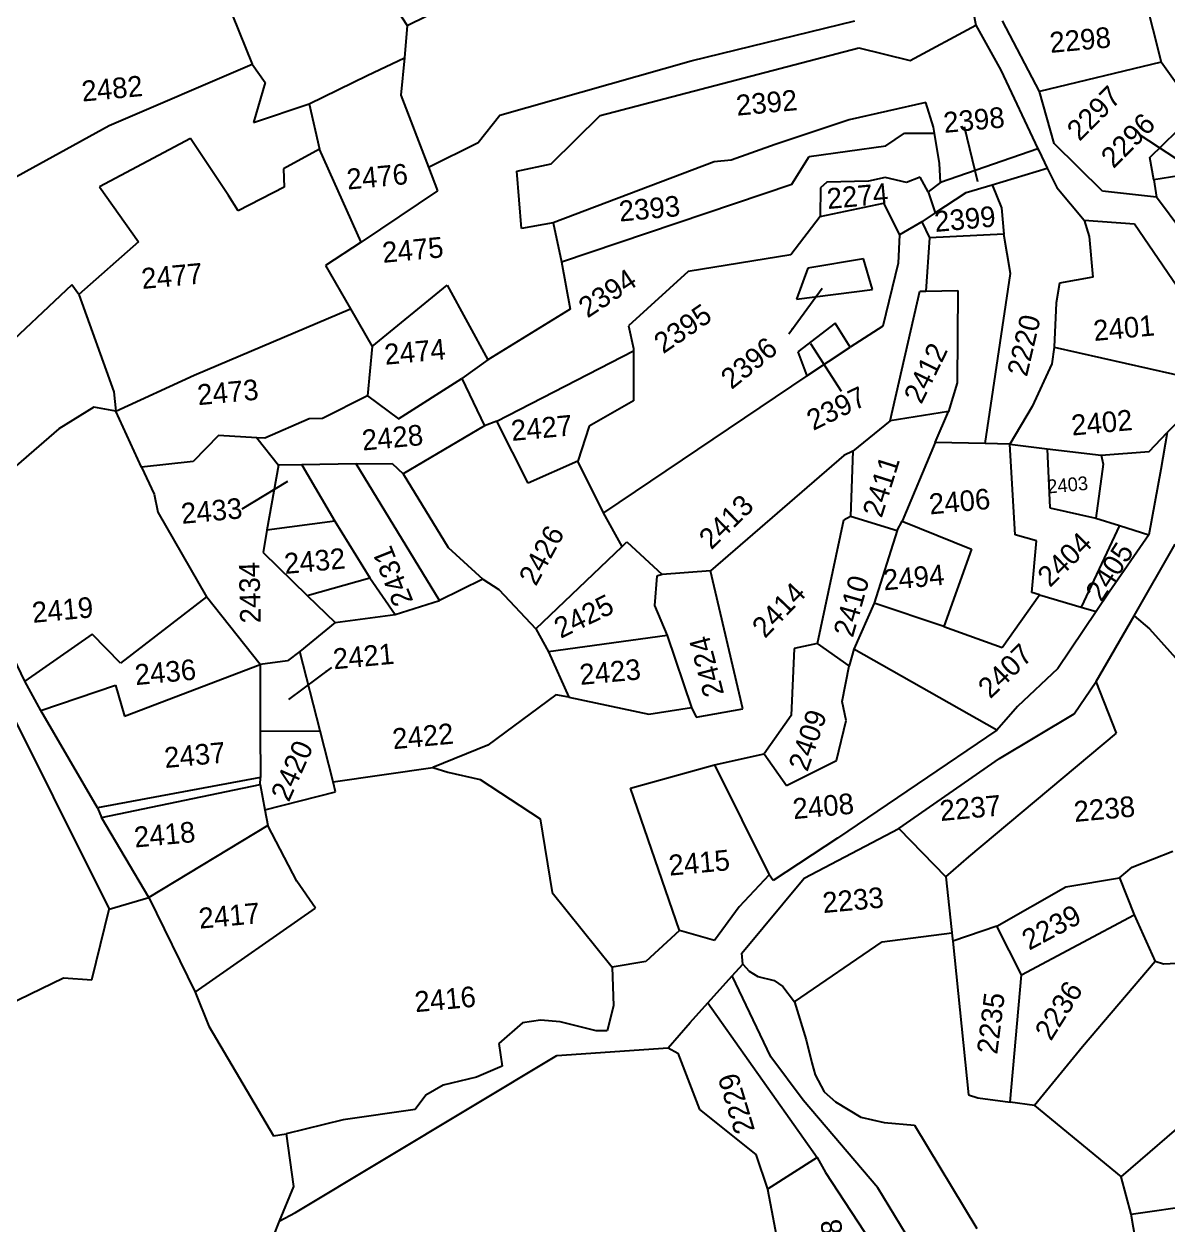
# Model space of a CAD drawing. Header units: metres. Extents: x 277585 to 230369286191, y 2057030 to 115415464409.
# Drawn here: x 278152.8 to 278559, y 2059134.9 to 2059561.3 of the extents above; entities that cross this region are included whole.
import ezdxf

# ---------------------------------------------------------------- set-up
doc = ezdxf.new("R2010")
doc.units = ezdxf.units.M
doc.header["$MEASUREMENT"] = 0
for name, color, linetype in [('POLY_PARCEL', 6, 'Continuous'), ('POLY_ROAD', 30, 'Continuous'), ('TEXT_PARCEL', 7, 'Continuous')]:
    doc.layers.add(name, color=color, linetype=linetype)
doc.styles.add('TEXT_MAP', font='', dxfattribs={"height": 1.8})
doc.styles.get('TEXT_MAP').set_extended_font_data('Kruti Dev 050')
doc.dimstyles.get("Standard").update_dxf_attribs({"dimtxt": 0.18, "dimasz": 0.18, "dimexe": 0.18, "dimexo": 0.0625, "dimgap": 0.09, "dimtad": 0, "dimtih": 1, "dimtoh": 1, "dimdec": 4, "dimzin": 0, "dimdsep": 46, "dimtxsty": 'Standard', "dimcen": 0.09, "dimadec": 0, "dimazin": 0, "dimtfac": 1, "dimtdec": 4, "dimtofl": 0, "dimtmove": 0, "dimatfit": 3, "dimfxl": 1, "dimtolj": 1, "dimtzin": 0, "dimarcsym": 0})

msp = doc.modelspace()

# ---------------------------------------------------------------- linework, layer by layer
at = {"layer": 'POLY_PARCEL'}
for p, q in [((278549.13, 2059577.52), (278556.64, 2059547.67)), ((278288.89, 2059560.7), (278319.14, 2059575.72)), ((278226.9, 2059564.31), (278233.84, 2059547)), ((278285.6, 2059565.81), (278288.89, 2059560.7)), ((278288.89, 2059560.7), (278287.98, 2059549.27)), ((278389.7, 2059548.18), (278447.86, 2059562.36)), ((278467.45, 2059548.35), (278490.82, 2059560.85)), ((278357.37, 2059528.84), (278449.24, 2059552.75)), ((278449.24, 2059552.75), (278467.45, 2059548.35)), ((278183.11, 2059525.18), (278233.84, 2059547)), ((278233.84, 2059547), (278238.45, 2059540.52)), ((278274.74, 2059542.95), (278287.98, 2059549.27)), ((278287.98, 2059549.27), (278286.67, 2059536.05)), ((278321.77, 2059528.93), (278389.7, 2059548.18)), ((278556.64, 2059547.67), (278513.43, 2059537.34)), ((278563.75, 2059537.78), (278556.64, 2059547.67)), ((278254.08, 2059532.89), (278274.74, 2059542.95)), ((278238.45, 2059540.52), (278234.31, 2059526.32)), ((278286.67, 2059536.05), (278296.44, 2059510.43)), ((278234.31, 2059526.32), (278254.08, 2059532.89)), ((278254.08, 2059532.89), (278257.76, 2059516.86)), ((278472.99, 2059533.43), (278445.77, 2059527.24)), ((278475.75, 2059524.67), (278472.99, 2059533.43)), ((278142.93, 2059503.25), (278183.11, 2059525.18)), ((278314.15, 2059519.21), (278321.77, 2059528.93)), ((278339.96, 2059511.62), (278357.37, 2059528.84)), ((278445.77, 2059527.24), (278419.53, 2059518.46)), ((278552.52, 2059513.82), (278566.86, 2059527.89)), ((278458.82, 2059517.98), (278465.47, 2059522.5)), ((278465.47, 2059522.5), (278476.11, 2059522.56)), ((278476.11, 2059522.56), (278475.75, 2059524.67)), ((278477.93, 2059511.72), (278476.11, 2059522.56)), ((278211.92, 2059520.59), (278179.68, 2059503.4)), ((278225.45, 2059500.39), (278211.92, 2059520.59)), ((278257.76, 2059516.86), (278244.94, 2059509.85)), ((278272.61, 2059483.82), (278257.76, 2059516.86)), ((278296.44, 2059510.43), (278314.15, 2059519.21)), ((278419.53, 2059518.46), (278403.96, 2059512.87)), ((278431.63, 2059514.23), (278458.82, 2059517.98)), ((278512.81, 2059516.93), (278478.27, 2059504.96)), ((278397.92, 2059512.31), (278340.7, 2059490.65)), ((278403.96, 2059512.87), (278397.92, 2059512.31)), ((278425.47, 2059504.4), (278431.63, 2059514.23)), ((278553.98, 2059505.95), (278552.52, 2059513.82)), ((278244.94, 2059509.85), (278245.19, 2059503.32)), ((278296.44, 2059510.43), (278299.67, 2059501.98)), ((278327.77, 2059509.03), (278339.96, 2059511.62)), ((278329.42, 2059488.71), (278327.77, 2059509.03)), ((278478.27, 2059504.96), (278477.93, 2059511.72)), ((278496.55, 2059504.11), (278516.15, 2059510.14)), ((278343.7, 2059476.8), (278425.47, 2059504.4)), ((278437.84, 2059505.06), (278435.59, 2059503.14)), ((278452.68, 2059505.47), (278437.84, 2059505.06)), ((278458.65, 2059506.76), (278452.68, 2059505.47)), ((278466.13, 2059505.02), (278458.65, 2059506.76)), ((278471.07, 2059506.94), (278466.13, 2059505.02)), ((278473.85, 2059501.63), (278471.07, 2059506.94)), ((278478.27, 2059504.96), (278473.85, 2059501.63)), ((278487.33, 2059501.44), (278496.55, 2059504.11)), ((278496.55, 2059504.11), (278499.85, 2059496.05)), ((278565.82, 2059507.78), (278553.98, 2059505.95)), ((278553.98, 2059505.95), (278554.93, 2059499.78)), ((278179.68, 2059503.4), (278193.5, 2059483.96)), ((278228.87, 2059494.89), (278225.45, 2059500.39)), ((278245.19, 2059503.32), (278228.87, 2059494.89)), ((278299.67, 2059501.98), (278272.61, 2059483.82)), ((278435.59, 2059503.14), (278435.56, 2059492.91)), ((278473.85, 2059501.63), (278476.36, 2059494.23)), ((278476.36, 2059494.23), (278487.33, 2059501.44)), ((278435.56, 2059492.91), (278458.03, 2059497.68)), ((278458.03, 2059497.68), (278463.72, 2059486.45)), ((278499.85, 2059496.05), (278500.72, 2059486.68)), ((278435.56, 2059492.91), (278425.13, 2059479.27)), ((278471.57, 2059491.08), (278463.72, 2059486.45)), ((278476.36, 2059494.23), (278471.57, 2059491.08)), ((278471.57, 2059491.08), (278474.28, 2059485.31)), ((278529.27, 2059491.65), (278531, 2059485.86)), ((278340.7, 2059490.65), (278329.42, 2059488.71)), ((278340.7, 2059490.65), (278343.7, 2059476.8)), ((278193.5, 2059483.96), (278172.31, 2059465.25)), ((278272.61, 2059483.82), (278259.91, 2059475.48)), ((278463.72, 2059486.45), (278463.19, 2059476.41)), ((278474.28, 2059485.31), (278473.08, 2059466.47)), ((278500.72, 2059486.68), (278474.28, 2059485.31)), ((278503.11, 2059472.72), (278500.72, 2059486.68)), ((278531, 2059485.86), (278532.34, 2059471.44)), ((278425.13, 2059479.27), (278388.62, 2059473.43)), ((278259.91, 2059475.48), (278268.72, 2059460.18)), ((278343.7, 2059476.8), (278346.73, 2059460.02)), ((278431.18, 2059474.64), (278427.09, 2059463.54)), ((278450.86, 2059477.94), (278431.18, 2059474.64)), ((278454.07, 2059467.03), (278450.86, 2059477.94)), ((278463.19, 2059476.41), (278457.72, 2059453.97)), ((278388.62, 2059473.43), (278367.5, 2059454.16)), ((278494.11, 2059412.34), (278503.11, 2059472.72)), ((278532.34, 2059471.44), (278520.54, 2059469.25)), ((278169.81, 2059468.66), (278114.87, 2059417.07)), ((278172.31, 2059465.25), (278169.81, 2059468.66)), ((278276.4, 2059446.83), (278303.12, 2059468.53)), ((278303.12, 2059468.53), (278317.47, 2059442.02)), ((278427.09, 2059463.54), (278454.07, 2059467.03)), ((278460.32, 2059420.35), (278470.94, 2059466.45)), ((278470.94, 2059466.45), (278473.08, 2059466.47)), ((278473.08, 2059466.47), (278484.39, 2059466.61)), ((278484.39, 2059466.61), (278484.17, 2059433.85)), ((278520.54, 2059469.25), (278519.37, 2059462.23)), ((278172.31, 2059465.25), (278184.75, 2059430.65)), ((278519.37, 2059462.23), (278518.65, 2059446.52)), ((278213.31, 2059436.59), (278268.72, 2059460.18)), ((278268.72, 2059460.18), (278276.4, 2059446.83)), ((278346.73, 2059460.02), (278317.47, 2059442.02)), ((278367.5, 2059454.16), (278369.24, 2059446.04)), ((278440.8, 2059455.07), (278427.62, 2059444.83)), ((278446.22, 2059446.56), (278440.8, 2059455.07)), ((278457.72, 2059453.97), (278446.22, 2059446.56)), ((278276.4, 2059446.83), (278274.77, 2059429.22)), ((278320.73, 2059420.21), (278369.24, 2059445.25)), ((278369.24, 2059446.04), (278369.24, 2059445.25)), ((278369.24, 2059445.25), (278369.25, 2059427.53)), ((278427.62, 2059444.83), (278430.84, 2059436.36)), ((278430.84, 2059436.36), (278446.22, 2059446.56)), ((278518.65, 2059446.52), (278517.75, 2059440.62)), ((278518.65, 2059446.52), (278572.59, 2059434.41)), ((278317.47, 2059442.02), (278308.25, 2059435.43)), ((278517.75, 2059440.62), (278510.79, 2059425.42)), ((278185.39, 2059423.8), (278213.31, 2059436.59)), ((278430.84, 2059436.36), (278358.59, 2059387.7)), ((278285.83, 2059421.05), (278308.25, 2059435.43)), ((278308.25, 2059435.43), (278316.38, 2059418.57)), ((278484.17, 2059433.85), (278481.11, 2059423.74)), ((278184.75, 2059430.65), (278185.39, 2059423.8)), ((278274.77, 2059429.22), (278258.78, 2059421.18)), ((278274.77, 2059429.22), (278285.83, 2059421.05)), ((278369.25, 2059427.53), (278353.52, 2059418.51)), ((278177.61, 2059425.26), (278165.22, 2059417.56)), ((278185.39, 2059423.8), (278177.61, 2059425.26)), ((278194.52, 2059403.92), (278185.39, 2059423.8)), ((278481.11, 2059423.74), (278460.32, 2059420.35)), ((278476.31, 2059412.75), (278481.11, 2059423.74)), ((278510.79, 2059425.42), (278502.9, 2059412.14)), ((278254.05, 2059421.11), (278238.32, 2059414.19)), ((278258.78, 2059421.18), (278254.05, 2059421.11)), ((278316.38, 2059418.57), (278287.5, 2059401.55)), ((278320.73, 2059420.21), (278316.38, 2059418.57)), ((278331.79, 2059398.31), (278320.73, 2059420.21)), ((278353.52, 2059418.51), (278349.5, 2059406.1)), ((278460.32, 2059420.35), (278447.17, 2059409.56)), ((278165.22, 2059417.56), (278126.26, 2059383.88)), ((278221.85, 2059415.2), (278212.88, 2059406)), ((278235.5, 2059414.36), (278221.85, 2059415.2)), ((278235.5, 2059414.36), (278243.18, 2059404.69)), ((278238.32, 2059414.19), (278235.5, 2059414.36)), ((278552.28, 2059409.47), (278558.74, 2059416.29)), ((278476.31, 2059412.75), (278464.6, 2059384.75)), ((278494.11, 2059412.34), (278476.31, 2059412.75)), ((278502.9, 2059412.14), (278494.11, 2059412.34)), ((278504.81, 2059379.95), (278502.9, 2059412.14)), ((278502.9, 2059412.14), (278516.15, 2059410.47)), ((278516.15, 2059410.47), (278517.02, 2059389.45)), ((278516.15, 2059410.47), (278535.29, 2059408.25)), ((278212.88, 2059406), (278194.52, 2059403.92)), ((278349.5, 2059406.1), (278331.79, 2059398.31)), ((278358.59, 2059387.7), (278349.5, 2059406.1)), ((278443.9, 2059408.05), (278396.56, 2059367.08)), ((278447.17, 2059409.56), (278443.9, 2059408.05)), ((278447.17, 2059409.56), (278446.33, 2059386.5)), ((278535.29, 2059408.25), (278552.28, 2059409.47)), ((278535.29, 2059408.25), (278535.95, 2059405.04)), ((278194.52, 2059403.92), (278199.01, 2059394.4)), ((278243.18, 2059404.69), (278239.11, 2059381.61)), ((278251.54, 2059404.75), (278243.18, 2059404.69)), ((278270.8, 2059405.09), (278251.54, 2059404.75)), ((278251.54, 2059404.75), (278263.23, 2059384.74)), ((278270.8, 2059405.09), (278283.53, 2059405.18)), ((278300.41, 2059356.6), (278270.8, 2059405.09)), ((278283.53, 2059405.18), (278287.5, 2059401.55)), ((278287.5, 2059401.55), (278303.41, 2059375.39)), ((278535.95, 2059405.04), (278533.37, 2059385.88)), ((278199.01, 2059394.4), (278200.34, 2059387.97)), ((278517.02, 2059389.45), (278533.37, 2059385.88)), ((278200.34, 2059387.97), (278217.69, 2059357.95)), ((278263.23, 2059384.74), (278239.11, 2059381.61)), ((278263.23, 2059384.74), (278275.65, 2059364.61)), ((278365.18, 2059375.82), (278358.59, 2059387.7)), ((278434.52, 2059341.39), (278443.91, 2059385.19)), ((278443.91, 2059385.19), (278446.33, 2059386.5)), ((278446.33, 2059386.5), (278462.91, 2059381.41)), ((278462.91, 2059381.41), (278464.6, 2059384.75)), ((278464.6, 2059384.75), (278489.27, 2059374.86)), ((278533.37, 2059385.88), (278541.79, 2059383.19)), ((278239.11, 2059381.61), (278237.7, 2059373.63)), ((278462.91, 2059381.41), (278454.67, 2059355.64)), ((278541.79, 2059383.19), (278528.16, 2059354.28)), ((278541.79, 2059383.19), (278552.2, 2059379.86)), ((278365.18, 2059375.82), (278366.92, 2059377.42)), ((278366.92, 2059377.42), (278379.48, 2059365.83)), ((278512.29, 2059377.74), (278504.81, 2059379.95)), ((278510.72, 2059359.4), (278512.29, 2059377.74)), ((278237.7, 2059373.63), (278253.34, 2059358.43)), ((278303.41, 2059375.39), (278315.73, 2059364.17)), ((278334.54, 2059346.52), (278365.18, 2059375.82)), ((278489.27, 2059374.86), (278479.45, 2059347.4)), ((278253.34, 2059358.43), (278275.65, 2059364.61)), ((278275.65, 2059364.61), (278284.63, 2059351.6)), ((278315.73, 2059364.17), (278300.41, 2059356.6)), ((278315.73, 2059364.17), (278321.38, 2059360.48)), ((278377.5, 2059365.18), (278376.67, 2059354.78)), ((278379.48, 2059365.83), (278377.5, 2059365.18)), ((278396.56, 2059367.08), (278379.48, 2059365.83)), ((278408.08, 2059318.19), (278396.56, 2059367.08)), ((278321.38, 2059360.48), (278334.54, 2059346.52)), ((278513.35, 2059358.56), (278510.72, 2059359.4)), ((278217.69, 2059357.95), (278187.13, 2059334.37)), ((278236.67, 2059333.89), (278217.69, 2059357.95)), ((278253.34, 2059358.43), (278263.31, 2059348.74)), ((278284.63, 2059351.6), (278300.41, 2059356.6)), ((278376.67, 2059354.78), (278381.23, 2059344.15)), ((278454.67, 2059355.64), (278447.45, 2059339.32)), ((278479.45, 2059347.4), (278454.67, 2059355.64)), ((278500.17, 2059339.87), (278513.35, 2059358.56)), ((278513.35, 2059358.56), (278528.16, 2059354.28)), ((278263.31, 2059348.74), (278284.63, 2059351.6)), ((278528.16, 2059354.28), (278533.54, 2059352.73)), ((278546.95, 2059351.15), (278552.42, 2059346.59)), ((278263.31, 2059348.74), (278250.8, 2059338.48)), ((278334.54, 2059346.52), (278339.1, 2059338.32)), ((278479.45, 2059347.4), (278500.17, 2059339.87)), ((278552.42, 2059346.59), (278566.85, 2059330.39)), ((278177.07, 2059344.7), (278153.11, 2059327.97)), ((278187.13, 2059334.37), (278177.07, 2059344.7)), ((278381.23, 2059344.15), (278339.1, 2059338.32)), ((278381.23, 2059344.15), (278389.89, 2059318.63)), ((278250.8, 2059338.48), (278246.38, 2059335.16)), ((278257.94, 2059310.38), (278250.8, 2059338.48)), ((278339.1, 2059338.32), (278346.25, 2059322.26)), ((278426.33, 2059339.54), (278425.26, 2059315.8)), ((278434.52, 2059341.39), (278426.33, 2059339.54)), ((278445.83, 2059333.35), (278434.52, 2059341.39)), ((278447.45, 2059339.32), (278445.83, 2059333.35)), ((278498.21, 2059310.53), (278447.45, 2059339.32)), ((278188.52, 2059315.58), (278236.67, 2059333.89)), ((278246.38, 2059335.16), (278236.67, 2059333.89)), ((278236.67, 2059333.89), (278236.74, 2059310.25)), ((278443.36, 2059320.76), (278445.83, 2059333.35)), ((278158.82, 2059317.53), (278185.31, 2059326.56)), ((278185.31, 2059326.56), (278188.52, 2059315.58)), ((278540.76, 2059309.45), (278533.56, 2059327.82)), ((278341.66, 2059323.06), (278317.51, 2059305.25)), ((278346.25, 2059322.26), (278341.66, 2059323.06)), ((278346.25, 2059322.26), (278374.66, 2059316.3)), ((278444.72, 2059313.97), (278443.36, 2059320.76)), ((278374.66, 2059316.3), (278389.89, 2059318.63)), ((278389.89, 2059318.63), (278391.55, 2059315.16)), ((278391.55, 2059315.16), (278408.08, 2059318.19)), ((278425.26, 2059315.8), (278415.61, 2059302.17)), ((278441.31, 2059299.83), (278444.72, 2059313.97)), ((278236.74, 2059310.25), (278257.94, 2059310.38)), ((278236.74, 2059310.25), (278236.78, 2059293.79)), ((278262.56, 2059292.2), (278257.94, 2059310.38)), ((278488.3, 2059265.57), (278540.76, 2059309.45)), ((278317.51, 2059305.25), (278298.03, 2059297.31)), ((278398.02, 2059298.26), (278415.61, 2059302.17)), ((278415.61, 2059302.17), (278423.58, 2059290.91)), ((278423.58, 2059290.91), (278441.31, 2059299.83)), ((278262.56, 2059292.2), (278298.03, 2059297.31)), ((278298.03, 2059297.31), (278303.28, 2059295.61)), ((278303.28, 2059295.61), (278314.8, 2059293.05)), ((278368.22, 2059290.02), (278398.02, 2059298.26)), ((278398.02, 2059298.26), (278417.37, 2059259.22)), ((278236.66, 2059291.25), (278238.37, 2059282.34)), ((278263.44, 2059288.73), (278262.56, 2059292.2)), ((278314.8, 2059293.05), (278336.12, 2059279.03)), ((278238.37, 2059282.34), (278263.44, 2059288.73)), ((278385.54, 2059239.43), (278368.22, 2059290.02)), ((278238.37, 2059282.34), (278239.45, 2059276.68)), ((278336.12, 2059279.03), (278340.38, 2059252.88)), ((278239.45, 2059276.68), (278197.11, 2059251.15)), ((278249.67, 2059256.9), (278239.45, 2059276.68)), ((278463.48, 2059275.63), (278480.18, 2059258.48)), ((278480.18, 2059258.48), (278488.3, 2059265.57)), ((278546.26, 2059261.95), (278560.78, 2059267.56)), ((278541.79, 2059258.13), (278546.26, 2059261.95)), ((278256.38, 2059247.34), (278249.67, 2059256.9)), ((278480.18, 2059258.48), (278482.51, 2059236.44)), ((278522.79, 2059254.94), (278541.79, 2059258.13)), ((278541.79, 2059258.13), (278546.99, 2059245)), ((278340.38, 2059252.88), (278361.7, 2059226.42)), ((278498.26, 2059241.03), (278522.79, 2059254.94)), ((278197.11, 2059251.15), (278213.67, 2059217.54)), ((278176.89, 2059221.94), (278183.07, 2059246.96)), ((278213.67, 2059217.54), (278256.38, 2059247.34)), ((278506.97, 2059223.69), (278546.99, 2059245)), ((278546.99, 2059245), (278554.5, 2059228.4)), ((278498.26, 2059241.03), (278482.6, 2059235.61)), ((278506.97, 2059223.69), (278498.26, 2059241.03)), ((278426.42, 2059214.09), (278457.54, 2059235.45)), ((278457.54, 2059235.45), (278482.29, 2059238.57)), ((278482.51, 2059236.44), (278482.6, 2059235.61)), ((278482.6, 2059235.61), (278488.24, 2059181.09)), ((278408.11, 2059227.5), (278410.29, 2059225.01)), ((278554.5, 2059228.4), (278528.65, 2059198.19)), ((278557.42, 2059227.53), (278554.5, 2059228.4)), ((278575.78, 2059228.39), (278557.42, 2059227.53)), ((278061.34, 2059171.87), (278166.92, 2059222.61)), ((278166.92, 2059222.61), (278176.89, 2059221.94)), ((278417.96, 2059194.63), (278404.32, 2059223.33)), ((278410.29, 2059225.01), (278413.39, 2059223.11)), ((278413.39, 2059223.11), (278419.13, 2059221.69)), ((278502.95, 2059178.49), (278506.97, 2059223.69)), ((278419.13, 2059221.69), (278422.26, 2059219.55)), ((278422.26, 2059219.55), (278426.42, 2059214.09)), ((278213.67, 2059217.54), (278218.51, 2059205.51)), ((278426.42, 2059214.09), (278430.6, 2059200.59)), ((278395.65, 2059213.75), (278434.5, 2059158.8)), ((278218.51, 2059205.51), (278241.43, 2059166.55)), ((278381.51, 2059197.84), (278384.97, 2059195.85)), ((278430.6, 2059200.59), (278432.58, 2059192.49)), ((278528.65, 2059198.19), (278511.58, 2059177.31)), ((278384.97, 2059195.85), (278392.69, 2059175.86)), ((278429.47, 2059179.19), (278417.96, 2059194.63)), ((278542.41, 2059151.97), (278590.21, 2059193.3)), ((278432.58, 2059192.49), (278433.71, 2059188.21)), ((278433.71, 2059188.21), (278436.95, 2059182.18)), ((278436.95, 2059182.18), (278440.94, 2059178.65)), ((278488.24, 2059181.09), (278491.46, 2059179.98)), ((278491.46, 2059179.98), (278502.95, 2059178.49)), ((278392.69, 2059175.86), (278412.7, 2059159.94)), ((278456.02, 2059148.04), (278429.47, 2059179.19)), ((278440.94, 2059178.65), (278449.98, 2059173.16)), ((278511.58, 2059177.31), (278502.95, 2059178.49)), ((278511.58, 2059177.31), (278542.41, 2059151.97)), ((278449.98, 2059173.16), (278458.2, 2059171.24)), ((278458.2, 2059171.24), (278469.02, 2059170.3)), ((278241.43, 2059166.55), (278245.89, 2059167.3)), ((278469.02, 2059170.3), (278491.2, 2059133.63)), ((278412.7, 2059159.94), (278416.77, 2059147.65)), ((278434.5, 2059158.8), (278416.77, 2059147.65)), ((278434.5, 2059158.8), (278437.43, 2059153.47)), ((278437.43, 2059153.47), (278455.62, 2059125.68)), ((278545.92, 2059138.69), (278542.41, 2059151.97)), ((278416.77, 2059147.65), (278420.99, 2059125.87)), ((278504.94, 2059067.98), (278456.02, 2059148.04)), ((278545.92, 2059138.69), (278592.39, 2059145.57)), ((278550.68, 2059111.53), (278545.92, 2059138.69)), ((278243.47, 2059136.21), (278236.3, 2059118.33))]:
    msp.add_line(p, q, dxfattribs=at)
at = {"layer": 'POLY_ROAD'}
for p, q in [((278488.42, 2059572.71), (278490.82, 2059560.85)), ((278490.82, 2059560.85), (278499.65, 2059544.84)), ((278513.43, 2059537.34), (278500.3, 2059562.45)), ((278499.65, 2059544.84), (278512.81, 2059516.93)), ((278518.61, 2059518.84), (278513.43, 2059537.34)), ((278512.81, 2059516.93), (278513.1, 2059516.32)), ((278535.74, 2059501.88), (278518.61, 2059518.84)), ((278513.1, 2059516.32), (278516.15, 2059510.14)), ((278516.15, 2059510.14), (278519.55, 2059503.26)), ((278519.55, 2059503.26), (278529.27, 2059491.65)), ((278554.93, 2059499.78), (278535.74, 2059501.88)), ((278564.3, 2059487.28), (278554.93, 2059499.78)), ((278529.27, 2059491.65), (278547.1, 2059490.29)), ((278547.1, 2059490.29), (278578.61, 2059444.03)), ((278568.21, 2059425.8), (278558.74, 2059416.29)), ((278558.74, 2059416.29), (278556.51, 2059403.14)), ((278556.51, 2059403.14), (278552.2, 2059379.86)), ((278153.11, 2059327.97), (278126.26, 2059383.88)), ((278552.2, 2059379.86), (278538.12, 2059359.56)), ((278546.95, 2059351.15), (278561.53, 2059376.55)), ((278538.12, 2059359.56), (278533.54, 2059352.73)), ((278533.54, 2059352.73), (278519.92, 2059332.41)), ((278533.56, 2059327.82), (278546.95, 2059351.15)), ((278519.92, 2059332.41), (278505.63, 2059318.99)), ((278143.14, 2059326.72), (278183.07, 2059246.96)), ((278158.82, 2059317.53), (278153.11, 2059327.97)), ((278525.74, 2059316.38), (278533.56, 2059327.82)), ((278178.99, 2059282.99), (278158.82, 2059317.53)), ((278505.63, 2059318.99), (278498.21, 2059310.53)), ((278499.16, 2059300.53), (278525.74, 2059316.38)), ((278498.21, 2059310.53), (278441.63, 2059272.27)), ((278463.48, 2059275.63), (278499.16, 2059300.53)), ((278236.78, 2059293.79), (278178.99, 2059282.99)), ((278180.4, 2059279.52), (278236.66, 2059291.25)), ((278236.66, 2059291.25), (278236.78, 2059293.79)), ((278178.99, 2059282.99), (278180.4, 2059279.52)), ((278197.11, 2059251.15), (278180.4, 2059279.52)), ((278429.87, 2059258.01), (278463.48, 2059275.63)), ((278441.63, 2059272.27), (278418.85, 2059257.2)), ((278417.37, 2059259.22), (278406.77, 2059247.88)), ((278407.75, 2059231.35), (278429.87, 2059258.01)), ((278418.85, 2059257.2), (278417.37, 2059259.22)), ((278183.07, 2059246.96), (278197.11, 2059251.15)), ((278406.77, 2059247.88), (278397.96, 2059235.84)), ((278385.54, 2059239.43), (278373.61, 2059228.39)), ((278397.96, 2059235.84), (278385.54, 2059239.43)), ((278408.11, 2059227.5), (278407.75, 2059231.35)), ((278373.61, 2059228.39), (278361.7, 2059226.42)), ((278404.32, 2059223.33), (278408.11, 2059227.5)), ((278361.7, 2059226.42), (278362.12, 2059212.65)), ((278395.65, 2059213.75), (278404.32, 2059223.33)), ((278362.12, 2059212.65), (278359.93, 2059203.81)), ((278389.31, 2059206.76), (278395.65, 2059213.75)), ((278329.87, 2059206.62), (278321.48, 2059199.37)), ((278336.25, 2059207.65), (278329.87, 2059206.62)), ((278343.22, 2059207), (278336.25, 2059207.65)), ((278356.03, 2059203.88), (278343.22, 2059207)), ((278381.51, 2059197.84), (278389.31, 2059206.76)), ((278359.93, 2059203.81), (278356.03, 2059203.88)), ((278321.48, 2059199.37), (278322.67, 2059191.28)), ((278342.05, 2059195.02), (278381.51, 2059197.84)), ((278249.23, 2059139.34), (278342.05, 2059195.02)), ((278322.67, 2059191.28), (278313.53, 2059187.41)), ((278301.7, 2059184.58), (278295.56, 2059180.99)), ((278313.53, 2059187.41), (278301.7, 2059184.58)), ((278295.56, 2059180.99), (278291.72, 2059175.88)), ((278291.72, 2059175.88), (278266.16, 2059172.2)), ((278266.16, 2059172.2), (278245.89, 2059167.3)), ((278245.89, 2059167.3), (278248.5, 2059148.55)), ((278248.5, 2059148.55), (278243.47, 2059136.21)), ((278243.47, 2059136.21), (278249.23, 2059139.34))]:
    msp.add_line(p, q, dxfattribs=at)

# ---------------------------------------------------------------- texts
at = {"layer": 'TEXT_PARCEL', "style": 'TEXT_MAP'}
for s, height, rotation, p in [('2298', 7.323, 5.3225, (278517.32, 2059550.98)), ('2482', 7.323, 5.3225, (278173.61, 2059533.71)), ('2392', 7.323, 5.3225, (278406, 2059528.7)), ('2297', 7.323, 45.1135, (278527.6, 2059519.34)), ('2398', 7.323, 5.3225, (278479.61, 2059522.58)), ('2296', 7.323, 45.1135, (278539.68, 2059509.68)), ('2476', 7.323, 5.3225, (278267.73, 2059502.46)), ('2274', 7.323, 5.3225, (278438.25, 2059495.55)), ('2393', 7.323, 5.3225, (278364.39, 2059491.1)), ('2399', 7.323, 5.3225, (278476.4, 2059487.4)), ('2475', 7.323, 5.3225, (278280.36, 2059476.46)), ('2477', 7.323, 5.3225, (278194.84, 2059467.18)), ('2394', 7.323, 33.611, (278352.92, 2059456.66)), ('2395', 7.323, 34.6676, (278379.81, 2059443.98)), ('2220', 7.323, 76.8786, (278508.94, 2059435.77)), ('2401', 7.323, 5.3225, (278532.84, 2059448.71)), ('2474', 7.323, 5.3225, (278281.13, 2059440.27)), ('2396', 7.323, 38.9989, (278404.05, 2059431.27)), ('2412', 7.323, 63.8325, (278471.44, 2059425.99)), ('2473', 7.323, 5.3225, (278214.71, 2059425.92)), ('2397', 7.323, 26.085, (278433.08, 2059416.78)), ('2402', 7.323, 5.3225, (278525.01, 2059415.13)), ('2428', 7.323, 5.3225, (278273.15, 2059409.82)), ('2427', 7.323, 5.3225, (278326.11, 2059413.23)), ('2411', 7.323, 72.4783, (278457.35, 2059385.62)), ('2403', 4.882, 5.3225, (278516.37, 2059394.57)), ('2433', 7.323, 5.3225, (278208.94, 2059383.79)), ('2413', 7.323, 44.1615, (278396.85, 2059374.38)), ('2406', 7.323, 5.3225, (278474.51, 2059387.13)), ('2426', 7.323, 61.6187, (278334.59, 2059361.38)), ('2404', 7.323, 44.4817, (278517.09, 2059360.97)), ('2431', 7.323, 111.72, (278291.14, 2059356.37)), ('2405', 7.323, 57.3366, (278535.41, 2059355.72)), ('2432', 7.323, 5.3225, (278245.55, 2059366)), ('2434', 7.323, 91.3752, (278236.93, 2059348.58)), ('2494', 7.323, 5.3225, (278458.2, 2059360.18)), ('2410', 7.323, 74.062, (278447.11, 2059343.17)), ('2414', 7.323, 46.3169, (278415.93, 2059342.89)), ('2419', 7.323, 5.3225, (278156.02, 2059348.65)), ('2425', 7.323, 26.085, (278343.39, 2059342.97)), ('2424', 7.323, 104.5733, (278401.45, 2059323.46)), ('2421', 7.323, 5.3225, (278262.87, 2059332.15)), ('2407', 7.323, 44.1614, (278495.92, 2059321.43)), ('2436', 7.323, 5.3225, (278192.52, 2059326.54)), ('2423', 7.323, 5.3225, (278350.42, 2059326.61)), ('2409', 7.323, 71.0837, (278430.99, 2059295.54)), ('2422', 7.323, 5.3225, (278283.97, 2059303.79)), ('2437', 7.323, 5.3225, (278202.97, 2059297.1)), ('2420', 7.323, 65.9521, (278246.86, 2059284.77)), ('2408', 7.323, 5.3225, (278426.1, 2059278.96)), ('2237', 7.323, 5.3225, (278478.31, 2059278.29)), ('2238', 7.323, 5.3225, (278525.91, 2059277.95)), ('2418', 7.323, 5.3225, (278192.26, 2059268.88)), ('2415', 7.323, 5.3225, (278382.05, 2059258.89)), ('2233', 7.323, 5.3225, (278436.68, 2059245.62)), ('2417', 7.323, 5.3225, (278215.2, 2059240.07)), ('2239', 7.323, 28.1456, (278509.72, 2059232.24)), ('2416', 7.323, 5.3225, (278291.86, 2059210.42)), ('2236', 7.323, 57.832, (278517.46, 2059199.93)), ('2235', 7.323, 82.7874, (278498.38, 2059195.25)), ('2229', 7.323, 106.9205, (278412.42, 2059168.6)), ('2228', 7.323, 96.9599, (278445.48, 2059115.66))]:
    msp.add_text(s, height=height, rotation=rotation, dxfattribs=at).set_placement(p)

# ---------------------------------------------------------------- leaders
for points in [[(278486.69, 2059524.93), (278491.37, 2059505.38)], [(278548.65, 2059522.21), (278565.44, 2059511.15)], [(278424.38, 2059451.27), (278436.26, 2059467.48)], [(278443.05, 2059430.82), (278432.19, 2059447.73)], [(278230.3, 2059389.16), (278246.55, 2059398.92)], [(278262.01, 2059332.81), (278246.8, 2059321.51)]]:
    msp.add_leader(points, dimstyle='Standard', override={"dimtxt": 2.5, "dimasz": 2.5, "dimexe": 1.25, "dimexo": 0.625, "dimgap": 0.625, "dimtad": 1, "dimtih": 0, "dimtoh": 0, "dimzin": 8, "dimcen": 2.5, "dimtofl": 1})

doc.saveas('drawing.dxf')
